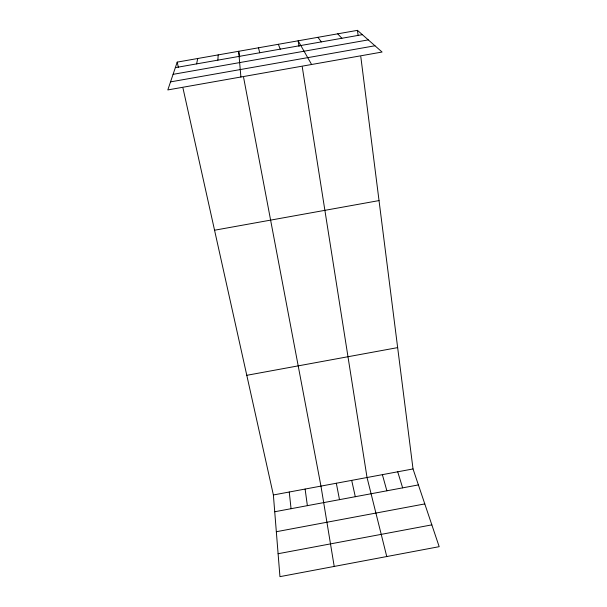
<?xml version="1.0" encoding="UTF-8"?>
<svg xmlns="http://www.w3.org/2000/svg" width="607" height="607" viewBox="0 0 607 607"><rect width="100%" height="100%" fill="white"/><g stroke="black" fill="none" stroke-linecap="round" stroke-linejoin="round"><path stroke-width="0.91" d="M217.867 60.146L218.194 54.896M196.615 63.894L197.707 58.507M177.206 62.119L167.82 89.927L382.084 52.035L357.462 30.35L177.206 62.119L178.397 67.491M274.728 511.754L418.405 484.917M276.329 531.717L424.794 503.916M278.097 553.728L431.843 524.865M273.378 494.971L413.026 468.945L439.18 546.679L279.941 576.65L273.378 494.971L182.973 88.068M246.791 375.308L397.661 347.614M214.552 230.22L379.026 200.583M175.34 67.643L362.356 34.66M173.086 74.342L368.29 39.887M170.537 81.884L374.967 45.768M337.704 33.833L341.862 38.279M317.931 37.315L321.346 41.898M311.611 64.501L298.136 40.806L299.023 46.413M278.332 44.296L280.267 49.144M397.714 471.798L402.646 487.861M382.38 474.659L386.871 490.805M386.758 556.543L367.038 477.519L302.271 66.975M258.506 47.794L259.697 52.771M351.688 480.38L355.3 496.708M336.331 483.24L339.495 499.66M239.712 56.876L238.657 51.291L240.903 77.006M243.589 77.355L320.959 486.108L334.214 566.437M305.109 489.06L307.377 505.654M357.462 30.35L358.054 35.039M360.793 56.626L413.026 468.945M289.251 492.011L291.057 508.704"/></g></svg>
